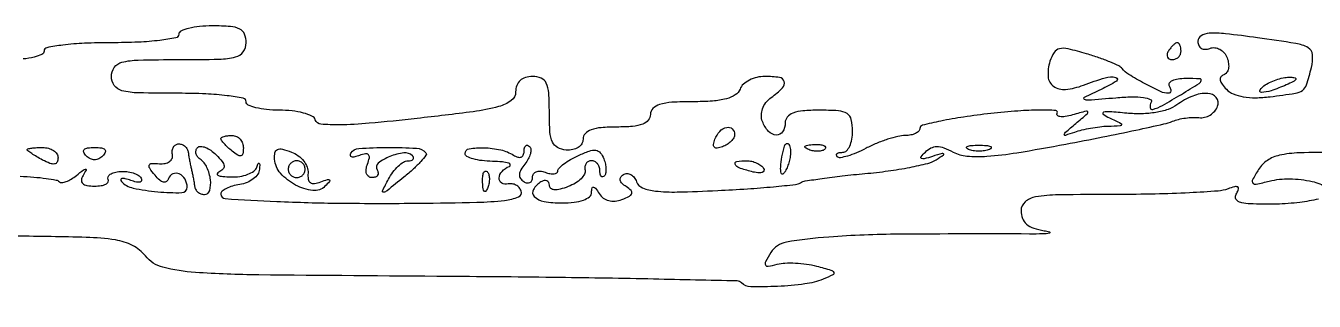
# Model space of a CAD drawing. Extents: x 0 to 2372, y 0 to 2187.
# Drawn here: x 1490.8 to 1643.8, y 730.3 to 763 of the extents above; entities that cross this region are included whole.
import ezdxf

# ---------------------------------------------------------------- set-up
doc = ezdxf.new("R2010")
doc.units = 0

msp = doc.modelspace()

# ---------------------------------------------------------------- linework, layer by layer
for points in [[(1490.165972, 745.164628, -0.010524), (1491.797621, 745.066267, -0.014626), (1493.25272, 744.90481, -0.011039), (1494.441573, 744.710715, -0.151515), (1494.823963, 744.50937, 0.229004), (1495.119607, 744.4064, 0.05986), (1495.622054, 744.526521, 0.048394), (1496.226546, 744.81924, 0.033179), (1496.849949, 745.258676, -0.00527), (1497.682745, 745.918191, -0.169172), (1497.92492, 745.999546, -0.561162), (1497.992006, 745.886856, -0.013806), (1497.632941, 745.25, 0.105018), (1497.444945, 744.704215, 0.242744), (1497.59096, 744.308902, 0.148323), (1498.092524, 744.068965, 0.037944), (1499, 744, 0.03606), (1499.778232, 744.056199, 0.077338), (1500.352001, 744.232772, 0.148757), (1500.632246, 744.492939, 0.276963), (1500.628295, 744.792414, -0.241845), (1500.603593, 745.104456, -0.149261), (1500.843782, 745.394343, -0.085082), (1501.351724, 745.616798, -0.041987), (1502.049588, 745.728782, -0.046324), (1502.823003, 745.715326, -0.048735), (1503.56717, 745.558756, -0.053924), (1504.176136, 745.292261, -0.124885), (1504.532248, 744.947822, -0.189034), (1504.585263, 744.656338, -0.297207), (1504.413871, 744.480124, -0.109954), (1503.96664, 744.479026, -0.032156), (1503.301938, 744.670784, 0.022661), (1502.649009, 744.872642, 0.088953), (1502.230364, 744.904977, 0.367937), (1502.107796, 744.777385, 0.200897), (1502.184407, 744.558256, 0.158896), (1503.569134, 743.760273, 0.029622), (1506.508596, 743.320804, 0.026711), (1509.370201, 743.218396, 0.409057), (1510, 743.859402, 0.132276), (1509.746125, 744.802254, 0.152262), (1509.062014, 745.430107, 0.21265), (1508.308169, 745.446156, 0.216091), (1507.798859, 744.896577, -0.140448), (1507.551596, 744.53579, -0.235782), (1507.201447, 744.454617, -0.125681), (1506.741842, 744.697028, -0.035682), (1506.178365, 745.285083, -0.019479), (1505.548402, 746.107305, -0.252862), (1505.503977, 746.477358, -0.30235), (1505.785028, 746.672834, -0.025354), (1506.714917, 746.644736, 0.069039), (1507.378822, 746.682591, 0.107716), (1507.902194, 746.909704, 0.137413), (1508.202729, 747.286209, 0.150608), (1508.25, 747.75, -0.077768), (1508.229849, 748.227545, -0.10725), (1508.367187, 748.632812, -0.125576), (1508.638866, 748.901861, -0.133456), (1509, 749, -0.096013), (1509.391321, 748.924157, -0.086153), (1509.742969, 748.70625, -0.085885), (1510.001458, 748.381853, -0.094555), (1510.125, 748, 0.009662), (1510.190854, 747.544816, 0.005586), (1510.286719, 747, 0.005581), (1510.395155, 746.455312, 0.009327), (1510.5, 746, -0.009327), (1510.604845, 745.544688, -0.005581), (1510.713281, 745, -0.005586), (1510.809146, 744.455184, -0.009662), (1510.875, 744, 0.098635), (1511.00195, 743.618181, 0.086582), (1511.269908, 743.29375, 0.085366), (1511.63575, 743.07575, 0.092026), (1512.043837, 743, 0.33365), (1512.670198, 743.470329, 0.101537), (1512.771435, 744.728765, 0.078196), (1512.35007, 746.204207, 0.129444), (1511.52896, 747.195627, -0.079273), (1511.208873, 747.51218, -0.105053), (1511.040981, 747.884731, -0.12086), (1511.05076, 748.253786, -0.130318), (1511.231341, 748.564675, -0.212158), (1511.603311, 748.707786, -0.08068), (1512.158935, 748.588288, -0.061399), (1512.804974, 748.239122, -0.041839), (1513.443452, 747.699405, -0.026806), (1514.143526, 746.919955, -0.134131), (1514.376215, 746.386819, -0.240359), (1514.239871, 745.984707, -0.097345), (1513.741071, 745.659305, 0.226162), (1513.563389, 745.465487, 0.38895), (1513.650838, 745.281993, 0.071002), (1514.219876, 745.141288, 0.01779), (1515.176676, 745.078947, 0.044205), (1516.23184, 745.141134, 0.053642), (1517.19034, 745.390378, 0.062753), (1517.919479, 745.776417, 0.160009), (1518.272967, 746.25, -0.017953), (1518.439755, 746.693413, -0.498226), (1518.543343, 746.719937, -0.234806), (1518.61353, 746.569189, -0.011345), (1518.586076, 746, -0.133395), (1518.37742, 745.402758, -0.077615), (1517.852918, 744.846757, -0.068185), (1517.104081, 744.41455, -0.061475), (1516.239784, 744.180449, 0.033298), (1515.382093, 743.999175, 0.047689), (1514.657937, 743.718166, 0.058184), (1514.154772, 743.387278, 0.221743), (1514, 743.055449, 0.396516), (1514.514626, 742.508543, 0.003595), (1520.625488, 742.180623, 0.009107), (1528.125115, 741.969026, 0.004716), (1537.5, 741.963774, 0.003374), (1544.376318, 742.071196, 0.024159), (1547.690891, 742.305857, 0.062501), (1549.336999, 742.715371, 0.410496), (1549.652778, 743.416667, 0.094549), (1549.413733, 743.81142, 0.084807), (1549.037847, 744.108333, 0.084904), (1548.585121, 744.263376, 0.095089), (1548.125, 744.25, -0.18147), (1547.343419, 744.360431, -0.290589), (1547.027725, 744.930425, -0.175907), (1547.379085, 745.743159, -0.10816), (1548.25, 746.337719, 0.367332), (1548.351945, 746.532014, 0.273033), (1548.178125, 746.717133, 0.050023), (1547.422832, 746.857565, 0.014897), (1546.25, 746.921053, -0.024546), (1545.004597, 747.01259, -0.038694), (1543.954688, 747.225196, -0.045335), (1543.206463, 747.513473, -0.285508), (1543, 747.845571, -0.366564), (1543.493886, 748.42872, -0.04939), (1545.224158, 748.544263, -0.047463), (1547.219897, 748.289682, -0.08415), (1548.75, 747.661377, 0.063657), (1549.256025, 747.42906, 0.162962), (1549.654015, 747.436952, 0.20564), (1549.908119, 747.672982, 0.104536), (1550, 748.10765, -0.052353), (1550.044761, 748.533965, -0.157415), (1550.188735, 748.784554, -0.258825), (1550.398804, 748.833853, -0.128035), (1550.642501, 748.690833, -0.184771), (1550.799818, 748.338534, -0.078334), (1550.746393, 747.815495, -0.062514), (1550.502353, 747.209786, -0.046247), (1550.093942, 746.613194, 0.042758), (1549.621153, 745.932773, 0.113862), (1549.450245, 745.370421, 0.160084), (1549.567725, 744.908743, 0.113122), (1549.951442, 744.530011, 0.087996), (1550.35182, 744.371007, 0.16685), (1550.691986, 744.414843, 0.178198), (1550.918733, 744.653752, 0.102), (1551, 745.047972, -0.148627), (1551.120613, 745.444764, -0.152575), (1551.440625, 745.70238, -0.116977), (1551.926317, 745.771857, -0.069008), (1552.5, 745.638374, 0.040601), (1553.075549, 745.469595, 0.074804), (1553.561667, 745.442946, 0.121006), (1553.883379, 745.555087, 0.251004), (1554.007802, 745.781385, -0.19908), (1554.155812, 746.127712, -0.031549), (1554.727765, 746.620137, -0.030851), (1555.515767, 747.143264, -0.022569), (1556.447786, 747.627592, -0.023616), (1557.743388, 748.155456, -0.117865), (1558.518355, 748.237144, -0.189656), (1559.048594, 747.944375, -0.08144), (1559.463522, 747.234464, -0.038596), (1559.648203, 746.613898, -0.045719), (1559.721868, 746.006666, -0.051775), (1559.684061, 745.497428, -0.153139), (1559.523539, 745.190205, -0.167382), (1559.325945, 745.093851, -0.257891), (1559.153789, 745.163164, -0.12791), (1559.036072, 745.42065, -0.043621), (1559, 745.833333, 0.084383), (1558.92427, 746.278867, 0.093242), (1558.70625, 746.657292, 0.100475), (1558.381441, 746.910364, 0.115918), (1558, 747, 0.116467), (1557.638459, 746.914627, 0.12742), (1557.367188, 746.678021, 0.117469), (1557.23076, 746.322283, 0.089383), (1557.25, 745.9039, -0.184772), (1557.181288, 745.420434, -0.071853), (1556.765625, 744.873724, -0.058273), (1556.092662, 744.350504, -0.043738), (1555.25, 743.936124, -0.028442), (1554.285248, 743.624171, -0.081355), (1553.58559, 743.558548, -0.160122), (1553.167878, 743.728485, -0.220175), (1553, 744.091241, 0.113665), (1552.921203, 744.433386, 0.184566), (1552.70625, 744.634866, 0.157466), (1552.382256, 744.659429, 0.079385), (1552, 744.5, 0.119928), (1551.103688, 743.591246, 0.343974), (1551.20538, 742.767331, 0.157345), (1552.36761, 742.172174, 0.040305), (1554.5, 742, 0.028612), (1555.939661, 742.08245, 0.056868), (1557.051107, 742.340379, 0.083693), (1557.766173, 742.739083, 0.224383), (1558.015313, 743.25, -0.04284), (1558.066339, 743.769667, -0.407543), (1558.232066, 743.886314, -0.196251), (1558.485529, 743.731523, -0.017625), (1558.914388, 743.104283, 0.093487), (1559.405542, 742.57802, 0.095715), (1560.050783, 742.272193, 0.088262), (1560.807906, 742.214774, 0.066606), (1561.62105, 742.408078, 0.025407), (1562.503952, 742.799406, 0.199743), (1562.789682, 743.132853, 0.29214), (1562.698199, 743.484852, 0.048661), (1562.115212, 743.928795, -0.055343), (1561.627421, 744.310624, -0.14424), (1561.412195, 744.695783, -0.19797), (1561.473146, 745.055563, -0.115134), (1561.788452, 745.369256, -0.141083), (1562.214536, 745.488675, -0.124092), (1562.662748, 745.372326, -0.102992), (1563.065741, 745.028623, -0.073373), (1563.357746, 744.510112, 0.20941), (1564.078862, 743.780091, 0.067922), (1565.585055, 743.406636, 0.032876), (1568.193656, 743.297841, 0.006122), (1572.986837, 743.471861, 0.004489), (1576.514811, 743.674984, 0.006587), (1579.612536, 743.922281, 0.003417), (1582.222255, 744.183258, 0.112235), (1582.817362, 744.387124, -0.098407), (1583.385913, 744.599436, -0.004806), (1585.382847, 744.904504, -0.007649), (1587.777766, 745.209543, -0.005432), (1590.471407, 745.481239, 0.011654), (1593.222781, 745.793387, 0.013943), (1595.795818, 746.219615, 0.012708), (1597.930143, 746.691206, 0.083997), (1598.92835, 747.125625, 0.004619), (1599.796722, 747.703679, 0.484802), (1599.805634, 747.828263, 0.264329), (1599.632231, 747.867502, 0.003256), (1598.5, 747.51626, -0.011278), (1597.505316, 747.225096, -0.204001), (1597.18413, 747.270447, -0.454622), (1597.147185, 747.479809, -0.025669), (1597.642641, 748.033395, -0.080127), (1598.307376, 748.517569, -0.118309), (1599.006354, 748.68424, -0.090324), (1599.841335, 748.530916, -0.03242), (1600.946514, 748.028625, 0.102747), (1602.566197, 747.551244, 0.038102), (1604.954758, 747.53768, 0.023021), (1608.516424, 747.954583, 0.005708), (1614.303874, 748.971729, 0.00269), (1618.701849, 749.821061, 0.003681), (1622.651763, 750.636205, 0.002409), (1625.957598, 751.360522, 0.042591), (1627, 751.689432, -0.039834), (1627.692503, 751.912137, -0.024329), (1628.537275, 752.06837, -0.02431), (1629.394855, 752.141973, -0.039199), (1630.126893, 752.111685, 0.091091), (1630.793021, 752.153019, 0.075586), (1631.449705, 752.426442, 0.075389), (1631.996958, 752.88358, 0.089734), (1632.345509, 753.457998, 0.264883), (1632.188197, 754.488637, 0.22042), (1631.184393, 754.995452, 0.104839), (1629.397791, 754.679085, 0.061878), (1627.496688, 753.621237, -0.077559), (1626.454089, 753.082995, -0.039413), (1625.018102, 752.727063, -0.035498), (1623.340575, 752.570233, -0.029812), (1621.555558, 752.636942, 0.005725), (1619.511756, 752.812135, 0.084182), (1618.79577, 752.744701, 0.635802), (1618.755757, 752.520048, 0.043233), (1619.5, 752.08599, -0.003498), (1620.843903, 751.439172, -0.331208), (1620.936778, 751.258821, -0.353573), (1620.790155, 751.128405, -0.003713), (1619.331787, 751.070285, 0.021543), (1618.368246, 750.997415, 0.013964), (1617.2624, 750.834252, 0.014044), (1616.189274, 750.613924, 0.025725), (1615.331787, 750.365467, -0.00836), (1614.262919, 750.015113, -0.555888), (1614.142171, 750.119886, -0.176427), (1614.287666, 750.381315, -0.003295), (1615.5, 751.417246, 0.002518), (1616.874531, 752.588082, 0.312185), (1616.929144, 752.797566, 0.387622), (1616.757711, 752.887043, 0.003018), (1615.124771, 752.444645, -0.026592), (1614.247886, 752.250917, -0.069817), (1613.605268, 752.234942, -0.187985), (1613.308531, 752.391766, -0.327663), (1613.287423, 752.656043, 0.570099), (1613.126904, 752.962339, 0.014668), (1611.225529, 753.005058, 0.016928), (1608.639543, 752.899691, 0.008717), (1605.412652, 752.601943, 0.009236), (1602.18743, 752.18712, 0.015053), (1599.471217, 751.70269, 0.008768), (1597.286693, 751.204704, 0.345077), (1597, 750.838766, -0.19734), (1596.868208, 750.517847, -0.08562), (1596.485938, 750.244578, -0.065744), (1595.919823, 750.057911, -0.045954), (1595.25, 749.993839, 0.057982), (1594.380395, 749.889552, 0.020105), (1593.162546, 749.545419, 0.019661), (1591.839465, 749.055071, 0.02162), (1590.601219, 748.475954, -0.020019), (1589.453028, 747.934469, -0.0294), (1588.401826, 747.560427, -0.029069), (1587.549683, 747.36544, -0.242657), (1587.184552, 747.482115, -0.170529), (1587.090744, 747.677512, -0.257183), (1587.161504, 747.847871, -0.126014), (1587.420233, 747.964333, -0.04309), (1587.833333, 748, 0.201959), (1588.279166, 748.187738, 0.084463), (1588.657292, 748.734375, 0.064565), (1588.914255, 749.543028, 0.044711), (1589, 750.5, 0.05449), (1588.848244, 751.888366, 0.201266), (1588.35, 752.59375, 0.124134), (1587.321544, 752.925001, 0.016149), (1585, 753, 0.020272), (1583.111825, 752.923415, 0.069535), (1581.916667, 752.65625, 0.128937), (1581.249641, 752.184843, 0.176579), (1581, 751.5, -0.138985), (1580.698952, 750.4379, -0.274612), (1579.949109, 750.045251, -0.197645), (1579.017536, 750.488251, -0.092825), (1578.306135, 751.644608, -0.094622), (1578.171929, 752.391778, -0.083977), (1578.312355, 753.170017, -0.078861), (1578.714322, 753.899771, -0.069751), (1579.33752, 754.50485, 0.033529), (1580.693923, 755.64364, 0.279499), (1580.891711, 756.386339, 0.293809), (1580.326007, 756.876962, 0.035741), (1578.606989, 757, 0.058092), (1577.64904, 756.888325, 0.059009), (1576.747841, 756.559375, 0.065064), (1576.03509, 756.074042, 0.119725), (1575.638374, 755.5, -0.162078), (1575.077584, 754.817436, -0.075207), (1574.013781, 754.353133, -0.048103), (1572.384442, 754.081374, -0.017286), (1570.031385, 754, 0.013929), (1567.552874, 753.930938, 0.058573), (1566.088564, 753.675468, 0.122504), (1565.296442, 753.207583, 0.201011), (1565, 752.5, -0.176579), (1564.750359, 751.815157, -0.128937), (1564.083333, 751.34375, -0.069535), (1562.888175, 751.076585, -0.020272), (1561, 751, 0.020828), (1559.154296, 750.923083, 0.065539), (1557.945482, 750.660134, 0.118429), (1557.255492, 750.207246, 0.190816), (1557, 749.562149, -0.135509), (1556.848125, 749.012052, -0.115555), (1556.428453, 748.578251, -0.095658), (1555.784454, 748.320189, -0.066491), (1555, 748.274953, -0.100709), (1553.980804, 748.563537, -0.169269), (1553.375412, 749.202061, -0.089766), (1553.075367, 750.405417, -0.016327), (1553, 752.712804, 0.015267), (1552.928551, 755.052178, 0.094134), (1552.633374, 756.214101, 0.186723), (1552.030097, 756.793379, 0.099303), (1551, 757, 0.071754), (1550.154439, 756.878027, 0.114653), (1549.522073, 756.520282, 0.121288), (1549.135012, 755.937486, 0.086428), (1549, 755.162258, -0.239832), (1548.474994, 754.130684, -0.091994), (1546.980575, 753.416559, -0.033647), (1543.954218, 752.818697, -0.004193), (1537.297365, 752.020163, -0.00484), (1531.589308, 751.439833, -0.019556), (1528.095144, 751.2561, -0.025785), (1525.867211, 751.341094, -0.298238), (1525.214032, 751.857905, 0.208598), (1524.81641, 752.299499, 0.041696), (1523.794643, 752.66451, 0.037653), (1522.444355, 752.91649, 0.027312), (1520.916667, 753, -0.024107), (1519.415693, 753.072411, -0.038411), (1518.150521, 753.29375, -0.045113), (1517.248118, 753.613109, -0.293108), (1517, 754, 0.358912), (1516.659026, 754.413821, 0.01702), (1514.75, 754.71875, 0.020476), (1512.198174, 754.932089, 0.010616), (1509, 755, -0.005351), (1504.198839, 755.051385, -0.055952), (1502.25, 755.3125, -0.176663), (1501.349175, 755.921799, -0.157888), (1501, 757, -0.157888), (1501.349175, 758.078201, -0.176663), (1502.25, 758.6875, -0.055952), (1504.198839, 758.948615, -0.005351), (1509, 759, 0.005351), (1513.801161, 759.051385, 0.055952), (1515.75, 759.3125, 0.176663), (1516.650825, 759.921799, 0.157888), (1517, 761, 0.094959), (1516.804216, 762.021586, 0.184152), (1516.25, 762.625, 0.098846), (1515.150836, 762.925179, 0.017388), (1513, 763, 0.023598), (1511.467056, 762.92761, 0.037669), (1510.175, 762.70625, 0.04382), (1509.251055, 762.387127, 0.295869), (1509, 762, -0.358912), (1508.659026, 761.586179, -0.01702), (1506.75, 761.28125, -0.020476), (1504.198174, 761.067911, -0.010616), (1501, 761, 0.010616), (1497.801826, 760.932089, 0.020476), (1495.25, 760.71875, 0.01702), (1493.340974, 760.413821, 0.358912), (1493, 760, -0.295869), (1492.748945, 759.612873, -0.04382), (1491.825, 759.29375, -0.037669), (1490.532944, 759.07239, -0.023598)], [(1646.658759, 748, 0.007256), (1642.024518, 747.932742, 0.045593), (1639.677815, 747.649427, 0.095077), (1638.253288, 747.045711, 0.105921), (1637.216388, 745.974885, 0.013531), (1636.490058, 744.738605, 0.320251), (1636.534241, 744.358549, 0.265852), (1636.92988, 744.229403, 0.010435), (1638.475841, 744.583293, -0.065816), (1640.911427, 744.863298, -0.051047), (1643.564004, 744.546181, -0.080385), (1645.302396, 743.848988, -0.493543)], [(1644.327357, 742.452737, -0.025373), (1642.11246, 742.064726, -0.024658), (1639.326042, 741.859888, -0.017485), (1636.190983, 741.894037, -0.036704), (1635.233715, 742.008721, -0.121814), (1634.66286, 742.274021, -0.221869), (1634.468365, 742.669908, -0.144382), (1634.605028, 743.169939, 0.062479), (1634.826399, 743.654188, 0.370727), (1634.724865, 743.890341, 0.183547), (1634.353237, 743.924496, 0.023756), (1633.582257, 743.669939, -0.073797), (1632.394219, 743.405418, -0.005226), (1628.995163, 743.196795, -0.007285), (1624.918938, 743.048853, -0.005427), (1620.418213, 743, 0.003305), (1613.434005, 742.95384, 0.038718), (1610.723971, 742.707598, 0.137833), (1609.481128, 742.119527, 0.217041), (1609, 741.063358, 0.095403), (1609.171881, 740.170742, 0.121102), (1609.659062, 739.490475, 0.096155), (1610.505244, 739.009849, 0.043451), (1611.75, 738.707893, -0.045792), (1612.379619, 738.552039, -0.753572), (1612.372232, 738.417745, -0.050437), (1611.612785, 738.323479, -0.006766), (1610, 738.308685, 0.002939), (1594.549859, 738.285231, 0.016033), (1586.196921, 737.955466, 0.024578), (1581.13655, 737.341863, 0.213858), (1579.300297, 736.109245, 0.014003), (1578.66493, 735.025449, 0.253768), (1578.662914, 734.637459, 0.324649), (1578.974097, 734.486711, 0.01977), (1580.043705, 734.72168, -0.05227), (1580.976881, 734.863989, -0.023648), (1582.215199, 734.863497, -0.023106), (1583.533879, 734.73932, -0.02924), (1584.733954, 734.497853, -0.006502), (1586.43597, 734.026758, -0.209677), (1586.758441, 733.757125, -0.417965), (1586.659997, 733.470429, -0.015309), (1585.5, 732.955703, -0.06391), (1583.337519, 732.381905, -0.021821), (1580.097679, 732.095788, -0.015931), (1576.910761, 732.055668, -0.193909), (1575.808674, 732.52466, 0.19299), (1575.302327, 732.741194, 0.00031), (1565.382785, 732.961394, 0.002323), (1554.21477, 733.15049, 0.001425), (1541.053043, 733.27466, -0.000867), (1518.49047, 733.462303, -0.014336), (1510.974951, 733.753454, -0.045658), (1507.119441, 734.370293, -0.161484), (1505.036754, 735.705528, 0.103475), (1503.517155, 736.944682, 0.081647), (1501.49464, 737.603585, 0.032038), (1497.991589, 737.91249, 0.003302), (1489.692873, 738.056049, 0.003333)]]:
    msp.add_lwpolyline(points, format="xyb")
for points in [[(1630, 761.175904, 0.1067), (1630.107754, 760.676714, 0.153034), (1630.407099, 760.341481, 0.141228), (1630.864773, 760.220915, 0.086058), (1631.417241, 760.329869, -0.116597), (1632.007737, 760.409629, -0.100875), (1632.606529, 760.225087, -0.093191), (1633.122594, 759.80273, -0.08336), (1633.47447, 759.205934, -0.060183), (1633.641275, 758.542125, -0.081601), (1633.618523, 757.925417, -0.102033), (1633.416233, 757.451031, -0.162048), (1633.066158, 757.188719, 0.162581), (1632.73821, 756.942455, 0.198789), (1632.658196, 756.57052, 0.112281), (1632.870909, 756.073225, 0.039417), (1633.378297, 755.478846, 0.099865), (1634.20507, 754.92966, 0.054654), (1635.379547, 754.5944, 0.044934), (1636.848876, 754.478005, 0.028168), (1638.570495, 754.593663, 0.005755), (1641.572882, 755.001191, 0.117628), (1642.416892, 755.338886, 0.164884), (1642.900623, 756.003466, 0.014116), (1643.478708, 758.059142, 0.077906), (1643.6167, 759.581329, 0.256087), (1643.093637, 760.40372, 0.086213), (1641.622229, 760.909208, 0.005391), (1637.059991, 761.589985, 0.006494), (1633.262581, 762.064671, 0.042514), (1631.344372, 762.115309, 0.117964), (1630.370467, 761.821046, 0.266698)], [(1612.434999, 758.795198, 0.093968), (1612.216994, 756.986408, 0.224497), (1612.860296, 755.833929, 0.183746), (1614.293823, 755.457828, 0.064203), (1616.40226, 755.962839, -0.01724), (1618.99335, 756.84701, -0.133271), (1620.261712, 756.884295, -0.666542), (1620.33269, 756.442706, -0.030927), (1618.5, 755.459276, 0.00445), (1616.499106, 754.51835, 0.608789), (1616.493085, 754.307959, 0.14683), (1616.940496, 754.210668, 0.00143), (1620.270841, 754.478725, -0.015314), (1622.161552, 754.578174, -0.037564), (1623.55089, 754.504238, -0.069248), (1624.352034, 754.285502, -0.458488), (1624.461824, 753.93823, 0.16541), (1624.319804, 753.319775, 0.460158), (1624.63966, 753.098058, 0.063876), (1625.790229, 753.562936, 0.008705), (1628.034851, 754.875, 0.002762), (1630.152653, 756.178994, 0.185011), (1630.40459, 756.51214, 0.489319), (1630.251243, 756.723108, 0.008032), (1628.577258, 756.75, 0.033042), (1627.640262, 756.688011, 0.070187), (1626.941684, 756.492969, 0.13558), (1626.588143, 756.205946, 0.301936), (1626.577254, 755.875, -0.051316), (1626.739765, 755.539463, -0.111502), (1626.775657, 755.257031, -0.186183), (1626.684026, 755.073855, -0.186832), (1626.493276, 755, -0.110984), (1625.579194, 755.205427, -0.012314), (1623.655947, 756.174528, -0.013359), (1621.789365, 757.238551, -0.091019), (1621, 757.939798, 0.1171), (1620.616359, 758.246716, 0.01223), (1619.555399, 758.716892, 0.014637), (1618.243838, 759.215699, 0.011226), (1616.784335, 759.685955, 0.013441), (1614.594947, 760.273939, 0.109813), (1613.565952, 760.291166, 0.202952), (1612.930365, 759.854025, 0.065224)], [(1626.5, 760, 0.082592), (1626.343488, 759.6179, 0.161196), (1626.3746, 759.29375, 0.182303), (1626.586039, 759.078288, 0.108972), (1626.940983, 759, 0.093332), (1627.345238, 759.076123, 0.09642), (1627.688914, 759.29375, 0.099167), (1627.918938, 759.618444, 0.105053), (1628, 760, 0.042167), (1627.967655, 760.382849, 0.061769), (1627.870461, 760.70625, 0.081139), (1627.727648, 760.92554, 0.210953), (1627.559017, 761, 0.151918), (1627.34829, 760.934461, 0.038439), (1627.066025, 760.70625, 0.035638), (1626.768994, 760.382774, 0.029505)], [(1640.5, 756, -0.019739), (1638.686554, 755.304162, -0.081911), (1637.533606, 755.114008, -0.608383), (1637.381869, 755.407129, -0.095694), (1638, 756, -0.040566), (1638.684071, 756.367204, -0.028934), (1639.5, 756.668473, -0.029384), (1640.317134, 756.865933, -0.053798), (1641, 756.914402, -0.051935), (1641.535375, 756.838733, -0.491407), (1641.615423, 756.656114, -0.152377), (1641.341871, 756.391929, -0.014925)], [(1516.666667, 748.515876, -0.046192), (1516.603985, 747.838836, -0.284908), (1516.378468, 747.591728, -0.21616), (1515.9985, 747.649087, -0.02929), (1515.333333, 748.138321, -0.015561), (1514.822677, 748.589687, -0.020979), (1514.391667, 749.030742, -0.018608), (1514.070282, 749.41642, -0.165873), (1514, 749.622445, -0.278952), (1514.088118, 749.768099, -0.051723), (1514.391667, 749.889093, -0.042237), (1514.822428, 749.972616, -0.02678), (1515.333333, 750, -0.110531), (1515.84199, 749.886165, -0.099964), (1516.275, 749.564039, -0.094873), (1516.565435, 749.082526, -0.088623)], [(1575, 750.106989, -0.135188), (1574.894643, 749.72444, -0.062056), (1574.574335, 749.312957, -0.054875), (1574.105207, 748.93687, -0.049969), (1573.550928, 748.657916, -0.051615), (1572.938818, 748.492937, -0.240886), (1572.601855, 748.601855, -0.240886), (1572.492937, 748.938818, -0.051615), (1572.657916, 749.550928, -0.095829), (1573.240725, 750.485745, -0.148358), (1574.056571, 750.961217, -0.253867), (1574.709745, 750.78457, -0.205169)], [(1494.666667, 747.339728, -0.114004), (1494.551509, 746.84123, -0.25027), (1494.243702, 746.618554, -0.12972), (1493.700912, 746.685209, -0.027809), (1492.833333, 747.089197, -0.009928), (1492.13075, 747.48335, -0.015117), (1491.538542, 747.855742, -0.009665), (1491.069483, 748.184206, -0.239573), (1491, 748.320898, -0.356244), (1491.080696, 748.419784, -0.016521), (1491.538542, 748.497835, -0.021123), (1492.130462, 748.553385, -0.012834), (1492.833333, 748.571429, -0.06538), (1493.534202, 748.47939, -0.082795), (1494.128125, 748.209616, -0.099055), (1494.525401, 747.809437, -0.147121)], [(1499.985714, 747.585714, -0.074369), (1499.496362, 747.223698, -0.122728), (1499, 747.1, -0.122728), (1498.503638, 747.223698, -0.074369), (1498.014286, 747.585714, -0.090732), (1497.721518, 748.009611, -0.311764), (1497.778571, 748.321429, -0.165815), (1498.180305, 748.518848, -0.032041), (1499, 748.571429, -0.032041), (1499.819695, 748.518848, -0.165815), (1500.221429, 748.321429, -0.311764), (1500.278482, 748.009611, -0.090732)], [(1524.349653, 745.542788, 0.062753), (1524.375956, 744.814544, 0.202086), (1524.628246, 744.412354, 0.190637), (1525.104961, 744.298219, 0.055519), (1525.849653, 744.490497, -0.010908), (1526.672255, 744.783138, -0.286309), (1526.89044, 744.73027, -0.393358), (1526.895333, 744.540961, -0.014416), (1526.360281, 743.969526, -0.231423), (1524.919267, 743.468528, -0.093012), (1522.877419, 744.112989, -0.086422), (1521.08425, 745.515155, -0.166411), (1520.374135, 747.171855, -0.065422), (1520.417839, 747.958297, -0.249459), (1520.714893, 748.329333, -0.165857), (1521.29836, 748.37495, -0.028376), (1522.374135, 748.033391, -0.066852), (1523.175554, 747.59799, -0.067362), (1523.831363, 746.96752, -0.073665), (1524.248011, 746.245714, -0.11695)], [(1538.341857, 747.943026, -0.359571), (1538.352716, 747.651783, -0.020708), (1537.737949, 746.913701, -0.023864), (1536.855414, 746.028031, -0.014397), (1535.731916, 745.061061, -0.002161), (1533.726347, 743.447358, -0.135234), (1533.312067, 743.270056, -0.60076), (1533.192573, 743.435892, -0.008458), (1533.898883, 744.811061, -0.037146), (1534.430665, 745.648705, -0.042742), (1535.058617, 746.356999, -0.04754), (1535.685791, 746.848807, -0.143473), (1536.20185, 747, 0.052157), (1536.595551, 747.041181, 0.156795), (1536.827264, 747.173696, 0.25897), (1536.873238, 747.367049, 0.128711), (1536.742027, 747.591306, 0.232843), (1535.738359, 747.932694, 0.061981), (1534.055086, 747.496651, 0.071953), (1532.683782, 746.709791, 0.382058), (1532.544496, 745.928004, -0.10352), (1532.672499, 745.574343, -0.179172), (1532.607043, 745.272601, -0.16561), (1532.353905, 745.070251, -0.086746), (1531.952028, 745, -0.154731), (1531.54938, 745.127661, -0.158586), (1531.298629, 745.462909, -0.113832), (1531.246116, 745.981325, -0.060241), (1531.404352, 746.611341, 0.038045), (1531.626354, 747.354324, 0.246232), (1531.525939, 747.719195, 0.260506), (1531.175725, 747.83126, 0.041629), (1530.459403, 747.622795, -0.035263), (1529.89263, 747.450008, -0.125303), (1529.515956, 747.459011, -0.312747), (1529.376171, 747.627904, -0.161054), (1529.442909, 747.907626, -0.243843), (1530.375904, 748.465458, -0.014136), (1533.805156, 748.576084, -0.01532), (1537.22054, 748.485012, -0.199038)], [(1581.607127, 747.528944, -0.031025), (1581.47881, 746.920228, -0.027669), (1581.27235, 746.307717, -0.028704), (1581.024216, 745.777664, -0.072672), (1580.770646, 745.437313, -0.5934), (1580.526836, 745.50893, -0.065115), (1580.464332, 746.251818, -0.035196), (1580.606136, 747.463842, -0.027547), (1580.923489, 748.75, -0.214299), (1581.171273, 749.032967, -0.390679), (1581.44116, 748.944872, -0.106568), (1581.631068, 748.326701, -0.057928)], [(1585.729167, 748.395833, -0.126455), (1585.402231, 748.202593, -0.060344), (1584.916927, 748.123424, -0.05415), (1584.359369, 748.160852, -0.051402), (1583.8125, 748.316886, -0.054073), (1583.395823, 748.538436, -0.470617), (1583.37858, 748.720685, -0.168741), (1583.670344, 748.862007, -0.018894), (1584.416667, 748.921053, -0.028489), (1585.112848, 748.910055, -0.077125), (1585.592839, 748.799335, -0.208169), (1585.77538, 748.614691, -0.296942)], [(1605.25, 748.337719, -0.057986), (1604.679992, 748.181385, -0.037979), (1604, 748.12966, -0.037979), (1603.320008, 748.181385, -0.057986), (1602.75, 748.337719, -0.174857), (1602.540618, 748.525001, -0.447206), (1602.601562, 748.693942, -0.078554), (1603.10856, 748.810911, -0.017491), (1604, 748.842105, -0.017491), (1604.89144, 748.810911, -0.078554), (1605.398438, 748.693942, -0.447206), (1605.459382, 748.525001, -0.174857)], [(1522, 746, 0.099038), (1522.076342, 745.618362, 0.097945), (1522.29375, 745.29375, 0.097945), (1522.618362, 745.076342, 0.099038), (1523, 745, 0.099038), (1523.381638, 745.076342, 0.097945), (1523.70625, 745.29375, 0.097945), (1523.923658, 745.618362, 0.099038), (1524, 746, 0.099038), (1523.923658, 746.381638, 0.097945), (1523.70625, 746.70625, 0.097945), (1523.381638, 746.923658, 0.099038), (1523, 747, 0.099038), (1522.618362, 746.923658, 0.097945), (1522.29375, 746.70625, 0.097945), (1522.076342, 746.381638, 0.099038)], [(1578.442363, 746.093259, -0.236417), (1578.46851, 745.80112, -0.238295), (1578.250238, 745.606613, -0.095442), (1577.733252, 745.570513, -0.033809), (1577.00138, 745.70989, -0.020231), (1575.524947, 746.160521, -0.209047), (1575.069405, 746.583925, -0.493596), (1575.252137, 746.912738, -0.036651), (1576.440983, 747, -0.056553), (1577.033747, 746.93274, -0.049897), (1577.623294, 746.733645, -0.052741), (1578.122626, 746.440555, -0.095554)], [(1545.683114, 743.8125, -0.054073), (1545.461564, 743.395823, -0.470617), (1545.279315, 743.37858, -0.168741), (1545.137993, 743.670344, -0.018894), (1545.078947, 744.416667, -0.028489), (1545.089945, 745.112848, -0.077125), (1545.200665, 745.592839, -0.208169), (1545.385309, 745.77538, -0.296942), (1545.604167, 745.729167, -0.126455), (1545.797407, 745.402231, -0.060344), (1545.876576, 744.916927, -0.05415), (1545.839148, 744.359369, -0.051402)]]:
    msp.add_lwpolyline(points, format="xyb", close=True)

doc.saveas('drawing.dxf')
